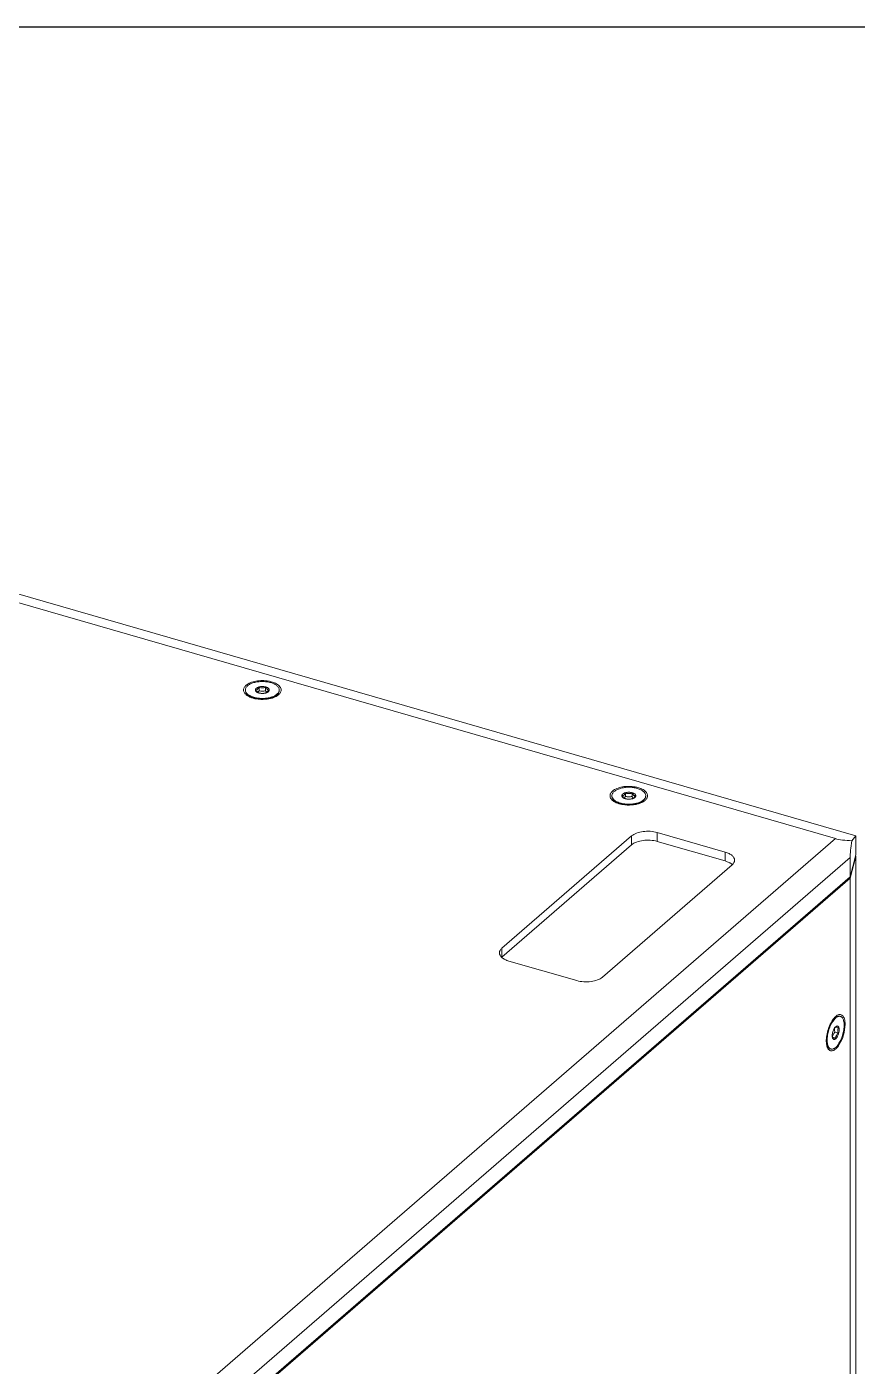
# Model space of a CAD drawing. Header units: millimetres. Extents: x 0 to 4009, y 0 to 2835.
# Drawn here: x 3185.8 to 3429.1, y 2442.4 to 2835 of the extents above; entities that cross this region are included whole.
import ezdxf

# ---------------------------------------------------------------- set-up
doc = ezdxf.new("R2010")
doc.units = ezdxf.units.MM
doc.layers.get('0').update_dxf_attribs({"lineweight": 13})
doc.layers.add('图框', color=7, linetype='Continuous')

# ---------------------------------------------------------------- blocks, each defined once
blk = doc.blocks.new('A4-H')
at = {"layer": '图框'}
blk.add_lwpolyline([(0, 210.021), (297, 210.021), (297, 0), (0, 0)], close=True, dxfattribs=at)

msp = doc.modelspace()

# ---------------------------------------------------------------- linework, layer by layer
for p, q in [((3422.71, 2597.07), (2987.97, 2722.57)), ((3428.71, 2597.93), (2993.97, 2723.43)), ((3251.67, 2638.41), (3250.73, 2639.07)), ((3253.85, 2640.43), (3253.85, 2641.37)), ((3255.72, 2640.43), (3255.72, 2641.37)), ((3257.9, 2638.41), (3258.84, 2639.07)), ((3259.55, 2639.26), (3259.27, 2639.05)), ((3259.74, 2640.51), (3259.74, 2640.5)), ((3259.74, 2640.51), (3259.74, 2640.5)), ((3359.06, 2607.41), (3358.12, 2608.07)), ((3361.24, 2609.43), (3361.24, 2610.37)), ((3363.11, 2609.43), (3363.11, 2610.37)), ((3365.29, 2607.41), (3366.23, 2608.07)), ((3366.94, 2608.26), (3366.66, 2608.05)), ((3367.13, 2609.51), (3367.13, 2609.5)), ((3367.13, 2609.51), (3367.13, 2609.5)), ((3038.21, 2264.08), (3422.71, 2597.07)), ((3363, 2597.85), (3325, 2564.94)), ((3363, 2595.25), (3363, 2597.85)), ((3370.51, 2598.86), (3370.51, 2596.26)), ((3390.43, 2593.11), (3370.51, 2598.86)), ((3370.51, 2596.26), (3390.43, 2590.51)), ((3428.71, 2597.93), (3427.53, 2596.44)), ((3428.71, 2597.93), (3428.71, 2592.3)), ((3042.54, 2258.5), (3427.04, 2591.49)), ((3325, 2562.34), (3363, 2595.25)), ((3390.43, 2590.51), (3390.43, 2593.11)), ((3427.04, 2585.86), (3428.71, 2592.3)), ((3428.71, 2591.87), (3427.04, 2585.43)), ((3427.04, 2591.49), (3427.04, 2585.86)), ((3428.71, 2591.87), (3428.6, 2591.9)), ((3428.71, 2377.96), (3428.71, 2591.87)), ((3354.44, 2556.44), (3392.44, 2589.35)), ((3427.04, 2585.86), (3042.54, 2252.87)), ((3427.04, 2585.43), (3042.54, 2252.44)), ((3427.04, 2371.52), (3427.04, 2585.43)), ((3325, 2564.94), (3325, 2562.34)), ((3327.01, 2561.19), (3346.93, 2555.44)), ((3422.16, 2544.16), (3422.88, 2544.68)), ((3422.88, 2544.68), (3422.67, 2544.51)), ((3424.17, 2544.95), (3424.04, 2544.98)), ((3422.58, 2540.36), (3423.53, 2540.09)), ((3422.79, 2541.93), (3422.7, 2541.84)), ((3420.13, 2537.14), (3420.47, 2536.31)), ((3421.87, 2538.82), (3422.72, 2538.57)), ((3421.42, 2535.4), (3421.29, 2535.44))]:
    msp.add_line(p, q)
for centre, radius, start, end in [((3251.07, 2640.64), 1.25, 180.0105, 185.9083), ((3252.76, 2642.54), 4.28, 234.826, 239.5328), ((3253.85, 2644.74), 6.73, 247.2898, 250.8097), ((3254.61, 2642.66), 3.02, 253.9012, 255.3331), ((3254.79, 2643.68), 4.06, 267.9886, 270.9744), ((3254.79, 2643.64), 4.02, 270.97, 273.5148), ((3254.79, 2643.59), 3.97, 273.5143, 274.9837), ((3254.93, 2642.79), 3.15, 283.8414, 284.6791), ((3255.73, 2644.71), 6.71, 289.201, 292.7328), ((3256.8, 2642.56), 4.29, 300.4704, 305.1499), ((3258.5, 2640.64), 1.25, 354.0516, 359.9959), ((3358.46, 2609.64), 1.25, 180.0105, 185.9083), ((3360.15, 2611.54), 4.28, 234.826, 239.5328), ((3361.24, 2613.74), 6.73, 247.2898, 250.8097), ((3362, 2611.66), 3.02, 253.9012, 255.3331), ((3362.17, 2612.68), 4.06, 267.9886, 270.9744), ((3362.17, 2612.64), 4.02, 270.97, 273.5148), ((3362.18, 2612.59), 3.97, 273.5143, 274.9837), ((3362.32, 2611.79), 3.15, 283.8414, 284.6791), ((3363.12, 2613.71), 6.71, 289.201, 292.7328), ((3364.19, 2611.56), 4.29, 300.4704, 305.1499), ((3365.89, 2609.64), 1.25, 354.0516, 359.9959), ((3423.91, 2544.04), 0.941, 73.9229, 82.0251), ((3425.06, 2539.79), 3.14, 147.8024, 149.3997), ((3425.05, 2539.51), 3.27, 143.6385, 145.2034), ((3424.84, 2541.21), 2.38, 171.7873, 180.0079), ((3424.99, 2539.29), 3.21, 177.9694, 179.9748), ((3424.45, 2539.54), 2.67, 182.7205, 185.2048), ((3423.12, 2539.07), 1.32, 196.8059, 197.9995), ((3421.68, 2536.31), 0.938, 245.8904, 253.8818)]:
    msp.add_arc(centre, radius, start, end)
for major_axis, ratio, start_param, end_param in [((7.4, -0.03), 0.205476, -2.515611, -1.730212), ((1.41, 7.76), 0.116154, -4.497473, -3.712074)]:
    msp.add_ellipse((3428.71, 2597.93), major_axis=major_axis, ratio=ratio, start_param=start_param, end_param=end_param)
for points, knots in [([(3249.82, 2640.64), (3249.82, 2640.75), (3249.85, 2640.97), (3249.98, 2641.29), (3250.2, 2641.6), (3250.49, 2641.9), (3250.85, 2642.16), (3251.28, 2642.41), (3251.77, 2642.62), (3252.31, 2642.8), (3252.89, 2642.94), (3253.51, 2643.04), (3254.14, 2643.11), (3254.79, 2643.13), (3255.43, 2643.11), (3256.07, 2643.04), (3256.68, 2642.94), (3257.08, 2642.84), (3257.27, 2642.79)], [0, 0, 0, 0, 0.038354, 0.078581, 0.122199, 0.170206, 0.223094, 0.280943, 0.343515, 0.410332, 0.480738, 0.553945, 0.629069, 0.705165, 0.781262, 0.856383, 0.929597, 1, 1, 1, 1]), ([(3250.02, 2642.01), (3250.38, 2642.32), (3251.32, 2642.84), (3252.95, 2643.29), (3254.79, 2643.44), (3256.05, 2643.33), (3256.67, 2643.22)], [0, 0, 0, 0, 0.206308, 0.454839, 0.727422, 1, 1, 1, 1]), ([(3256.67, 2643.22), (3256.82, 2643.19), (3257.38, 2643.08), (3257.93, 2642.91), (3258.32, 2642.74)], [0, 0, 0, 0, 0.262604, 1, 1, 1, 1]), ([(3257.27, 2642.79), (3257.45, 2642.73), (3257.8, 2642.62), (3258.29, 2642.41), (3258.72, 2642.16), (3259.08, 2641.9), (3259.37, 2641.6), (3259.59, 2641.29), (3259.72, 2640.97), (3259.75, 2640.75), (3259.75, 2640.64)], [0, 0, 0, 0, 0.162825, 0.315332, 0.456305, 0.585199, 0.702193, 0.808494, 0.90653, 1, 1, 1, 1]), ([(3258.32, 2642.74), (3258.76, 2642.56), (3259.51, 2642.15), (3260.08, 2641.46), (3260.2, 2641.12)], [0, 0, 0, 0, 0.562849, 1, 1, 1, 1]), ([(3249.37, 2640.16), (3249.32, 2640.31), (3249.26, 2640.64), (3249.32, 2640.96), (3249.37, 2641.11)], [0, 0, 0, 0, 0.499826, 1, 1, 1, 1]), ([(3249.37, 2641.11), (3249.4, 2641.2), (3249.55, 2641.54), (3249.81, 2641.82), (3250.02, 2642.01)], [0, 0, 0, 0, 0.229743, 1, 1, 1, 1]), ([(3250.02, 2639.26), (3249.95, 2639.33), (3249.68, 2639.59), (3249.46, 2639.9), (3249.37, 2640.16)], [0, 0, 0, 0, 0.275058, 1, 1, 1, 1]), ([(3249.82, 2640.51), (3249.82, 2640.4), (3249.85, 2640.17), (3249.94, 2639.97), (3249.99, 2639.87)], [0, 0, 0, 0, 0.488081, 1, 1, 1, 1]), ([(3249.99, 2639.99), (3249.95, 2640.08), (3249.87, 2640.24), (3249.84, 2640.42), (3249.83, 2640.51)], [0, 0, 0, 0, 0.511244, 1, 1, 1, 1]), ([(3251.1, 2638.98), (3250.97, 2639.04), (3250.74, 2639.19), (3250.34, 2639.51), (3250.1, 2639.79), (3249.99, 2639.99)], [0, 0, 0, 0, 0.283199, 0.543801, 1, 1, 1, 1]), ([(3249.99, 2639.87), (3250.07, 2639.72), (3250.23, 2639.5), (3250.5, 2639.25), (3250.65, 2639.13), (3250.73, 2639.07)], [0, 0, 0, 0, 0.466941, 0.724749, 1, 1, 1, 1]), ([(3251.25, 2638.53), (3251.19, 2638.55), (3250.97, 2638.65), (3250.75, 2638.77), (3250.59, 2638.86)], [0, 0, 0, 0, 0.259497, 1, 1, 1, 1]), ([(3250.73, 2639.07), (3250.84, 2639), (3251.07, 2638.85), (3251.45, 2638.66), (3251.86, 2638.5), (3252.15, 2638.4), (3252.3, 2638.36)], [0, 0, 0, 0, 0.226676, 0.469614, 0.727939, 1, 1, 1, 1]), ([(3252.3, 2638.49), (3252.09, 2638.55), (3251.67, 2638.69), (3251.28, 2638.87), (3251.1, 2638.98)], [0, 0, 0, 0, 0.520443, 1, 1, 1, 1]), ([(3252.3, 2638.36), (3252.58, 2638.28), (3253.15, 2638.15), (3254.03, 2638.04), (3254.94, 2638.01), (3255.84, 2638.07), (3256.71, 2638.2), (3257.51, 2638.42), (3258.23, 2638.7), (3258.65, 2638.94), (3258.84, 2639.07)], [0, 0, 0, 0, 0.126453, 0.259035, 0.39449, 0.529362, 0.660241, 0.783963, 0.897849, 1, 1, 1, 1]), ([(3253.03, 2641.14), (3253, 2641.12), (3252.94, 2641.06), (3252.86, 2640.97), (3252.81, 2640.87), (3252.77, 2640.77), (3252.75, 2640.67), (3252.76, 2640.57), (3252.78, 2640.47), (3252.82, 2640.37), (3252.89, 2640.28), (3253, 2640.15), (3253.18, 2640), (3253.46, 2639.86), (3253.66, 2639.79), (3253.77, 2639.76)], [0, 0, 0, 0, 0.062761, 0.121167, 0.1757, 0.227248, 0.276977, 0.32624, 0.376438, 0.428866, 0.484593, 0.544387, 0.677689, 0.830135, 1, 1, 1, 1]), ([(3253.38, 2640.84), (3253.31, 2640.78), (3253.16, 2640.67), (3252.99, 2640.59), (3252.91, 2640.56)], [0, 0, 0, 0, 0.532975, 1, 1, 1, 1]), ([(3252.91, 2640.56), (3252.98, 2640.46), (3253.13, 2640.27), (3253.36, 2640.03), (3253.6, 2639.86), (3253.77, 2639.78), (3253.85, 2639.75)], [0, 0, 0, 0, 0.296609, 0.564064, 0.796406, 1, 1, 1, 1]), ([(3255.8, 2641.52), (3255.68, 2641.55), (3255.43, 2641.61), (3255.05, 2641.65), (3254.65, 2641.66), (3254.26, 2641.62), (3253.89, 2641.56), (3253.56, 2641.45), (3253.27, 2641.32), (3253.1, 2641.21), (3253.03, 2641.14)], [0, 0, 0, 0, 0.128611, 0.263628, 0.401279, 0.537607, 0.668749, 0.791211, 0.902193, 1, 1, 1, 1]), ([(3253.85, 2641.37), (3253.78, 2641.27), (3253.63, 2641.08), (3253.46, 2640.91), (3253.38, 2640.84)], [0, 0, 0, 0, 0.525836, 1, 1, 1, 1]), ([(3253.85, 2640.43), (3253.79, 2640.34), (3253.66, 2640.18), (3253.53, 2640.03), (3253.46, 2639.97)], [0, 0, 0, 0, 0.519997, 1, 1, 1, 1]), ([(3253.84, 2639.74), (3253.97, 2639.7), (3254.24, 2639.65), (3254.51, 2639.63), (3254.64, 2639.62)], [0, 0, 0, 0, 0.489329, 1, 1, 1, 1]), ([(3255.72, 2641.37), (3255.57, 2641.33), (3255.26, 2641.27), (3254.79, 2641.23), (3254.31, 2641.27), (3254, 2641.33), (3253.85, 2641.37)], [0, 0, 0, 0, 0.249369, 0.5, 0.750631, 1, 1, 1, 1]), ([(3253.85, 2640.43), (3254, 2640.39), (3254.31, 2640.32), (3254.79, 2640.29), (3255.26, 2640.32), (3255.57, 2640.39), (3255.72, 2640.43)], [0, 0, 0, 0, 0.249369, 0.5, 0.750631, 1, 1, 1, 1]), ([(3253.85, 2639.75), (3254, 2639.71), (3254.31, 2639.65), (3254.79, 2639.61), (3255.26, 2639.65), (3255.57, 2639.71), (3255.72, 2639.75)], [0, 0, 0, 0, 0.249369, 0.5, 0.750631, 1, 1, 1, 1]), ([(3255.13, 2639.64), (3255.18, 2639.64), (3255.37, 2639.66), (3255.55, 2639.69), (3255.68, 2639.73)], [0, 0, 0, 0, 0.256008, 1, 1, 1, 1]), ([(3256.66, 2640.56), (3256.58, 2640.59), (3256.41, 2640.67), (3256.18, 2640.84), (3255.94, 2641.08), (3255.8, 2641.27), (3255.72, 2641.37)], [0, 0, 0, 0, 0.203593, 0.435936, 0.703391, 1, 1, 1, 1]), ([(3255.72, 2640.43), (3255.79, 2640.34), (3255.91, 2640.18), (3256.04, 2640.03), (3256.11, 2639.97)], [0, 0, 0, 0, 0.520016, 1, 1, 1, 1]), ([(3255.72, 2639.75), (3255.8, 2639.78), (3255.97, 2639.86), (3256.12, 2639.96), (3256.19, 2640.03)], [0, 0, 0, 0, 0.467024, 1, 1, 1, 1]), ([(3255.73, 2639.74), (3255.81, 2639.76), (3255.97, 2639.81), (3256.19, 2639.9), (3256.38, 2640), (3256.49, 2640.09), (3256.54, 2640.13)], [0, 0, 0, 0, 0.279516, 0.540776, 0.781432, 1, 1, 1, 1]), ([(3256.54, 2640.13), (3256.58, 2640.16), (3256.63, 2640.21), (3256.71, 2640.31), (3256.76, 2640.4), (3256.8, 2640.5), (3256.82, 2640.6), (3256.81, 2640.7), (3256.79, 2640.8), (3256.75, 2640.9), (3256.69, 2641), (3256.58, 2641.13), (3256.39, 2641.27), (3256.12, 2641.41), (3255.91, 2641.48), (3255.8, 2641.52)], [0, 0, 0, 0, 0.062761, 0.121167, 0.1757, 0.227248, 0.276977, 0.32624, 0.376438, 0.428866, 0.484593, 0.544387, 0.677689, 0.830135, 1, 1, 1, 1]), ([(3256.19, 2640.03), (3256.28, 2640.1), (3256.44, 2640.27), (3256.59, 2640.46), (3256.66, 2640.56)], [0, 0, 0, 0, 0.474164, 1, 1, 1, 1]), ([(3258.64, 2639.07), (3258.51, 2638.99), (3258.24, 2638.85), (3257.8, 2638.66), (3257.31, 2638.49), (3256.98, 2638.41), (3256.8, 2638.37)], [0, 0, 0, 0, 0.227229, 0.470743, 0.72901, 1, 1, 1, 1]), ([(3258.98, 2638.86), (3258.93, 2638.83), (3258.72, 2638.71), (3258.49, 2638.6), (3258.32, 2638.53)], [0, 0, 0, 0, 0.240475, 1, 1, 1, 1]), ([(3259.74, 2640.5), (3259.74, 2640.44), (3259.71, 2640.31), (3259.62, 2640.04), (3259.47, 2639.79), (3259.26, 2639.56), (3259.01, 2639.32), (3258.79, 2639.17), (3258.64, 2639.07)], [0, 0, 0, 0, 0.105647, 0.214421, 0.446968, 0.573476, 0.707637, 1, 1, 1, 1]), ([(3258.84, 2639.07), (3258.93, 2639.14), (3259.11, 2639.28), (3259.34, 2639.5), (3259.52, 2639.74), (3259.61, 2639.91), (3259.64, 2639.99)], [0, 0, 0, 0, 0.27852, 0.536805, 0.776377, 1, 1, 1, 1]), ([(3260.2, 2640.16), (3260.17, 2640.08), (3260.02, 2639.74), (3259.77, 2639.45), (3259.55, 2639.26)], [0, 0, 0, 0, 0.229743, 1, 1, 1, 1]), ([(3259.64, 2639.99), (3259.68, 2640.07), (3259.73, 2640.24), (3259.75, 2640.42), (3259.75, 2640.51)], [0, 0, 0, 0, 0.507831, 1, 1, 1, 1]), ([(3260.2, 2641.12), (3260.26, 2640.96), (3260.32, 2640.64), (3260.26, 2640.31), (3260.2, 2640.16)], [0, 0, 0, 0, 0.499826, 1, 1, 1, 1]), ([(3252.9, 2638.05), (3252.79, 2638.07), (3252.37, 2638.16), (3251.94, 2638.28), (3251.64, 2638.38)], [0, 0, 0, 0, 0.258632, 1, 1, 1, 1]), ([(3256.8, 2638.37), (3256.44, 2638.29), (3255.68, 2638.17), (3254.53, 2638.14), (3253.39, 2638.23), (3252.65, 2638.39), (3252.3, 2638.49)], [0, 0, 0, 0, 0.248229, 0.504632, 0.758655, 1, 1, 1, 1]), ([(3256.67, 2638.05), (3256.36, 2638), (3255.11, 2637.83), (3253.84, 2637.88), (3252.9, 2638.05)], [0, 0, 0, 0, 0.247621, 1, 1, 1, 1]), ([(3257.94, 2638.38), (3257.84, 2638.35), (3257.42, 2638.21), (3256.99, 2638.11), (3256.67, 2638.05)], [0, 0, 0, 0, 0.240925, 1, 1, 1, 1]), ([(3357.21, 2609.64), (3357.21, 2609.75), (3357.24, 2609.97), (3357.37, 2610.29), (3357.58, 2610.6), (3357.88, 2610.9), (3358.24, 2611.16), (3358.67, 2611.41), (3359.16, 2611.62), (3359.7, 2611.8), (3360.28, 2611.94), (3360.89, 2612.04), (3361.53, 2612.11), (3362.17, 2612.13), (3362.82, 2612.11), (3363.45, 2612.04), (3364.07, 2611.94), (3364.46, 2611.84), (3364.66, 2611.79)], [0, 0, 0, 0, 0.038354, 0.078581, 0.122199, 0.170206, 0.223094, 0.280943, 0.343515, 0.410332, 0.480738, 0.553945, 0.629069, 0.705165, 0.781262, 0.856383, 0.929597, 1, 1, 1, 1]), ([(3357.41, 2611.01), (3357.77, 2611.32), (3358.71, 2611.84), (3360.34, 2612.29), (3362.17, 2612.44), (3363.44, 2612.33), (3364.05, 2612.22)], [0, 0, 0, 0, 0.206308, 0.454839, 0.727422, 1, 1, 1, 1]), ([(3364.05, 2612.22), (3364.2, 2612.19), (3364.77, 2612.08), (3365.32, 2611.91), (3365.71, 2611.74)], [0, 0, 0, 0, 0.262604, 1, 1, 1, 1]), ([(3364.66, 2611.79), (3364.84, 2611.73), (3365.19, 2611.62), (3365.68, 2611.41), (3366.11, 2611.16), (3366.47, 2610.9), (3366.76, 2610.6), (3366.98, 2610.29), (3367.11, 2609.97), (3367.14, 2609.75), (3367.14, 2609.64)], [0, 0, 0, 0, 0.162825, 0.315332, 0.456305, 0.585199, 0.702193, 0.808494, 0.90653, 1, 1, 1, 1]), ([(3365.71, 2611.74), (3366.15, 2611.56), (3366.9, 2611.15), (3367.47, 2610.46), (3367.59, 2610.12)], [0, 0, 0, 0, 0.562849, 1, 1, 1, 1]), ([(3356.76, 2609.16), (3356.7, 2609.31), (3356.64, 2609.64), (3356.7, 2609.96), (3356.76, 2610.11)], [0, 0, 0, 0, 0.499826, 1, 1, 1, 1]), ([(3356.76, 2610.11), (3356.79, 2610.2), (3356.94, 2610.54), (3357.19, 2610.82), (3357.41, 2611.01)], [0, 0, 0, 0, 0.229743, 1, 1, 1, 1]), ([(3357.41, 2608.26), (3357.33, 2608.33), (3357.06, 2608.59), (3356.85, 2608.9), (3356.76, 2609.16)], [0, 0, 0, 0, 0.275058, 1, 1, 1, 1]), ([(3357.21, 2609.51), (3357.21, 2609.4), (3357.24, 2609.17), (3357.32, 2608.97), (3357.38, 2608.87)], [0, 0, 0, 0, 0.488081, 1, 1, 1, 1]), ([(3357.38, 2608.99), (3357.33, 2609.08), (3357.26, 2609.24), (3357.22, 2609.42), (3357.21, 2609.51)], [0, 0, 0, 0, 0.511244, 1, 1, 1, 1]), ([(3358.48, 2607.98), (3358.36, 2608.04), (3358.12, 2608.19), (3357.73, 2608.51), (3357.49, 2608.79), (3357.38, 2608.99)], [0, 0, 0, 0, 0.283199, 0.543801, 1, 1, 1, 1]), ([(3357.38, 2608.87), (3357.46, 2608.72), (3357.62, 2608.5), (3357.88, 2608.25), (3358.04, 2608.13), (3358.12, 2608.07)], [0, 0, 0, 0, 0.466941, 0.724749, 1, 1, 1, 1]), ([(3358.64, 2607.53), (3358.58, 2607.55), (3358.35, 2607.65), (3358.13, 2607.77), (3357.98, 2607.86)], [0, 0, 0, 0, 0.259497, 1, 1, 1, 1]), ([(3358.12, 2608.07), (3358.23, 2608), (3358.46, 2607.85), (3358.83, 2607.66), (3359.25, 2607.5), (3359.54, 2607.4), (3359.69, 2607.36)], [0, 0, 0, 0, 0.226676, 0.469614, 0.727939, 1, 1, 1, 1]), ([(3359.69, 2607.49), (3359.47, 2607.55), (3359.06, 2607.69), (3358.67, 2607.87), (3358.48, 2607.98)], [0, 0, 0, 0, 0.520443, 1, 1, 1, 1]), ([(3360.29, 2607.05), (3360.18, 2607.07), (3359.75, 2607.16), (3359.33, 2607.28), (3359.02, 2607.38)], [0, 0, 0, 0, 0.258632, 1, 1, 1, 1]), ([(3359.69, 2607.36), (3359.96, 2607.28), (3360.53, 2607.15), (3361.42, 2607.04), (3362.33, 2607.01), (3363.23, 2607.07), (3364.1, 2607.2), (3364.9, 2607.42), (3365.61, 2607.7), (3366.04, 2607.94), (3366.23, 2608.07)], [0, 0, 0, 0, 0.126453, 0.259035, 0.39449, 0.529362, 0.660241, 0.783963, 0.897849, 1, 1, 1, 1]), ([(3364.19, 2607.37), (3363.82, 2607.29), (3363.07, 2607.17), (3361.91, 2607.14), (3360.78, 2607.23), (3360.04, 2607.39), (3359.69, 2607.49)], [0, 0, 0, 0, 0.248229, 0.504632, 0.758655, 1, 1, 1, 1]), ([(3360.42, 2610.14), (3360.38, 2610.12), (3360.32, 2610.06), (3360.25, 2609.97), (3360.19, 2609.87), (3360.16, 2609.77), (3360.14, 2609.67), (3360.14, 2609.57), (3360.17, 2609.47), (3360.21, 2609.37), (3360.27, 2609.28), (3360.38, 2609.15), (3360.57, 2609), (3360.84, 2608.86), (3361.05, 2608.79), (3361.16, 2608.76)], [0, 0, 0, 0, 0.062761, 0.121167, 0.1757, 0.227248, 0.276977, 0.32624, 0.376438, 0.428866, 0.484593, 0.544387, 0.677689, 0.830135, 1, 1, 1, 1]), ([(3360.77, 2609.84), (3360.69, 2609.78), (3360.55, 2609.67), (3360.38, 2609.59), (3360.3, 2609.56)], [0, 0, 0, 0, 0.532975, 1, 1, 1, 1]), ([(3360.3, 2609.56), (3360.37, 2609.46), (3360.52, 2609.27), (3360.75, 2609.03), (3360.99, 2608.86), (3361.16, 2608.78), (3361.24, 2608.75)], [0, 0, 0, 0, 0.296609, 0.564064, 0.796406, 1, 1, 1, 1]), ([(3363.19, 2610.52), (3363.07, 2610.55), (3362.82, 2610.61), (3362.44, 2610.65), (3362.04, 2610.66), (3361.65, 2610.62), (3361.28, 2610.56), (3360.95, 2610.45), (3360.65, 2610.32), (3360.49, 2610.21), (3360.42, 2610.14)], [0, 0, 0, 0, 0.128611, 0.263628, 0.401279, 0.537607, 0.668749, 0.791211, 0.902193, 1, 1, 1, 1]), ([(3361.24, 2610.37), (3361.16, 2610.27), (3361.02, 2610.08), (3360.85, 2609.91), (3360.77, 2609.84)], [0, 0, 0, 0, 0.525836, 1, 1, 1, 1]), ([(3361.24, 2609.43), (3361.17, 2609.34), (3361.05, 2609.18), (3360.91, 2609.03), (3360.84, 2608.97)], [0, 0, 0, 0, 0.519997, 1, 1, 1, 1]), ([(3361.23, 2608.74), (3361.36, 2608.7), (3361.62, 2608.65), (3361.89, 2608.63), (3362.03, 2608.62)], [0, 0, 0, 0, 0.489329, 1, 1, 1, 1]), ([(3363.11, 2610.37), (3362.96, 2610.33), (3362.65, 2610.27), (3362.17, 2610.23), (3361.7, 2610.27), (3361.39, 2610.33), (3361.24, 2610.37)], [0, 0, 0, 0, 0.249369, 0.5, 0.750631, 1, 1, 1, 1]), ([(3361.24, 2609.43), (3361.39, 2609.39), (3361.7, 2609.32), (3362.17, 2609.29), (3362.65, 2609.32), (3362.96, 2609.39), (3363.11, 2609.43)], [0, 0, 0, 0, 0.249369, 0.5, 0.750631, 1, 1, 1, 1]), ([(3361.24, 2608.75), (3361.39, 2608.71), (3361.7, 2608.65), (3362.17, 2608.61), (3362.65, 2608.65), (3362.96, 2608.71), (3363.11, 2608.75)], [0, 0, 0, 0, 0.249369, 0.5, 0.750631, 1, 1, 1, 1]), ([(3362.52, 2608.64), (3362.57, 2608.64), (3362.75, 2608.66), (3362.94, 2608.69), (3363.07, 2608.73)], [0, 0, 0, 0, 0.256008, 1, 1, 1, 1]), ([(3364.05, 2609.56), (3363.97, 2609.59), (3363.8, 2609.67), (3363.56, 2609.84), (3363.33, 2610.08), (3363.18, 2610.27), (3363.11, 2610.37)], [0, 0, 0, 0, 0.203593, 0.435936, 0.703391, 1, 1, 1, 1]), ([(3363.11, 2609.43), (3363.17, 2609.34), (3363.3, 2609.18), (3363.43, 2609.03), (3363.5, 2608.97)], [0, 0, 0, 0, 0.520016, 1, 1, 1, 1]), ([(3363.11, 2608.75), (3363.19, 2608.78), (3363.36, 2608.86), (3363.51, 2608.96), (3363.58, 2609.03)], [0, 0, 0, 0, 0.467024, 1, 1, 1, 1]), ([(3363.12, 2608.74), (3363.2, 2608.76), (3363.35, 2608.81), (3363.57, 2608.9), (3363.77, 2609), (3363.88, 2609.09), (3363.93, 2609.13)], [0, 0, 0, 0, 0.279516, 0.540776, 0.781432, 1, 1, 1, 1]), ([(3363.93, 2609.13), (3363.96, 2609.16), (3364.02, 2609.21), (3364.1, 2609.31), (3364.15, 2609.4), (3364.19, 2609.5), (3364.21, 2609.6), (3364.2, 2609.7), (3364.18, 2609.8), (3364.14, 2609.9), (3364.07, 2610), (3363.96, 2610.13), (3363.78, 2610.27), (3363.5, 2610.41), (3363.3, 2610.48), (3363.19, 2610.52)], [0, 0, 0, 0, 0.062761, 0.121167, 0.1757, 0.227248, 0.276977, 0.32624, 0.376438, 0.428866, 0.484593, 0.544387, 0.677689, 0.830135, 1, 1, 1, 1]), ([(3363.58, 2609.03), (3363.66, 2609.1), (3363.83, 2609.27), (3363.97, 2609.46), (3364.05, 2609.56)], [0, 0, 0, 0, 0.474164, 1, 1, 1, 1]), ([(3365.32, 2607.38), (3365.22, 2607.35), (3364.81, 2607.21), (3364.38, 2607.11), (3364.05, 2607.05)], [0, 0, 0, 0, 0.240925, 1, 1, 1, 1]), ([(3366.03, 2608.07), (3365.9, 2607.99), (3365.63, 2607.85), (3365.18, 2607.66), (3364.7, 2607.49), (3364.36, 2607.41), (3364.19, 2607.37)], [0, 0, 0, 0, 0.227229, 0.470743, 0.72901, 1, 1, 1, 1]), ([(3366.37, 2607.86), (3366.32, 2607.83), (3366.1, 2607.71), (3365.88, 2607.6), (3365.71, 2607.53)], [0, 0, 0, 0, 0.240475, 1, 1, 1, 1]), ([(3367.13, 2609.5), (3367.12, 2609.44), (3367.1, 2609.31), (3367.01, 2609.04), (3366.85, 2608.79), (3366.65, 2608.56), (3366.4, 2608.32), (3366.18, 2608.17), (3366.03, 2608.07)], [0, 0, 0, 0, 0.105647, 0.214421, 0.446968, 0.573476, 0.707637, 1, 1, 1, 1]), ([(3366.23, 2608.07), (3366.32, 2608.14), (3366.5, 2608.28), (3366.72, 2608.5), (3366.9, 2608.74), (3366.99, 2608.91), (3367.03, 2608.99)], [0, 0, 0, 0, 0.27852, 0.536805, 0.776377, 1, 1, 1, 1]), ([(3367.59, 2609.16), (3367.56, 2609.08), (3367.41, 2608.74), (3367.15, 2608.45), (3366.94, 2608.26)], [0, 0, 0, 0, 0.229743, 1, 1, 1, 1]), ([(3367.03, 2608.99), (3367.07, 2609.07), (3367.12, 2609.24), (3367.14, 2609.42), (3367.14, 2609.51)], [0, 0, 0, 0, 0.507831, 1, 1, 1, 1]), ([(3367.59, 2610.12), (3367.64, 2609.96), (3367.7, 2609.64), (3367.64, 2609.31), (3367.59, 2609.16)], [0, 0, 0, 0, 0.499826, 1, 1, 1, 1]), ([(3364.05, 2607.05), (3363.75, 2607), (3362.5, 2606.83), (3361.22, 2606.88), (3360.29, 2607.05)], [0, 0, 0, 0, 0.247621, 1, 1, 1, 1]), ([(3370.51, 2598.86), (3369.85, 2599.05), (3368.46, 2599.27), (3366.38, 2599.21), (3364.5, 2598.77), (3363.41, 2598.21), (3363, 2597.85)], [0, 0, 0, 0, 0.263751, 0.537916, 0.791579, 1, 1, 1, 1]), ([(3363, 2595.25), (3363.41, 2595.61), (3364.5, 2596.18), (3366.38, 2596.61), (3368.46, 2596.67), (3369.85, 2596.45), (3370.51, 2596.26)], [0, 0, 0, 0, 0.208452, 0.462091, 0.736211, 1, 1, 1, 1]), ([(3393.18, 2590.73), (3393.18, 2590.97), (3393.02, 2591.51), (3392.42, 2592.18), (3391.53, 2592.73), (3390.82, 2593), (3390.43, 2593.11)], [0, 0, 0, 0, 0.190649, 0.413748, 0.683957, 1, 1, 1, 1]), ([(3390.43, 2590.51), (3390.55, 2590.47), (3391.01, 2590.33), (3391.46, 2590.14), (3391.77, 2589.97)], [0, 0, 0, 0, 0.26451, 1, 1, 1, 1]), ([(3391.77, 2589.97), (3391.84, 2589.93), (3392.11, 2589.77), (3392.37, 2589.58), (3392.54, 2589.42)], [0, 0, 0, 0, 0.266544, 1, 1, 1, 1]), ([(3392.44, 2589.35), (3392.66, 2589.54), (3393.03, 2589.95), (3393.18, 2590.48), (3393.18, 2590.73)], [0, 0, 0, 0, 0.539241, 1, 1, 1, 1]), ([(3325, 2564.94), (3324.78, 2564.75), (3324.42, 2564.35), (3324.26, 2563.81), (3324.26, 2563.57)], [0, 0, 0, 0, 0.539241, 1, 1, 1, 1]), ([(3324.26, 2563.57), (3324.26, 2563.32), (3324.42, 2562.79), (3325.02, 2562.12), (3325.91, 2561.56), (3326.62, 2561.3), (3327.01, 2561.19)], [0, 0, 0, 0, 0.190649, 0.413748, 0.683957, 1, 1, 1, 1]), ([(3346.93, 2555.44), (3347.59, 2555.25), (3348.99, 2555.02), (3351.06, 2555.09), (3352.94, 2555.52), (3354.03, 2556.09), (3354.44, 2556.44)], [0, 0, 0, 0, 0.263751, 0.537916, 0.791579, 1, 1, 1, 1]), ([(3422.67, 2544.51), (3422.55, 2544.42), (3422.33, 2544.2), (3422.02, 2543.82), (3421.72, 2543.38), (3421.44, 2542.9), (3421.17, 2542.37), (3420.85, 2541.61), (3420.52, 2540.61), (3420.31, 2539.59), (3420.21, 2538.78), (3420.18, 2538.21), (3420.19, 2537.67), (3420.24, 2537.17), (3420.32, 2536.72), (3420.41, 2536.44), (3420.47, 2536.31)], [0, 0, 0, 0, 0.050137, 0.105331, 0.165152, 0.229015, 0.296185, 0.36583, 0.50885, 0.650576, 0.718639, 0.783654, 0.844853, 0.901591, 0.953392, 1, 1, 1, 1]), ([(3422.14, 2544.24), (3422.2, 2544.31), (3422.4, 2544.55), (3422.62, 2544.79), (3422.79, 2544.94)], [0, 0, 0, 0, 0.266868, 1, 1, 1, 1]), ([(3422.4, 2544.08), (3422.44, 2544.12), (3422.56, 2544.26), (3422.69, 2544.39), (3422.79, 2544.48)], [0, 0, 0, 0, 0.261809, 1, 1, 1, 1]), ([(3422.79, 2544.48), (3422.9, 2544.56), (3423.1, 2544.72), (3423.42, 2544.89), (3423.69, 2544.97), (3423.9, 2544.99), (3423.99, 2544.98), (3424.04, 2544.97)], [0, 0, 0, 0, 0.294904, 0.555992, 0.787834, 0.895693, 1, 1, 1, 1]), ([(3424.17, 2544.95), (3424.23, 2544.93), (3424.34, 2544.89), (3424.49, 2544.79), (3424.63, 2544.67), (3424.81, 2544.46), (3424.99, 2544.12), (3425.15, 2543.63), (3425.25, 2543.06), (3425.29, 2542.41), (3425.26, 2541.71), (3425.18, 2540.98), (3425.03, 2540.22), (3424.83, 2539.46), (3424.58, 2538.72), (3424.29, 2538.01), (3423.96, 2537.36), (3423.59, 2536.78), (3423.21, 2536.28), (3422.94, 2536), (3422.79, 2535.88)], [0, 0, 0, 0, 0.017047, 0.034552, 0.05293, 0.072518, 0.116181, 0.166734, 0.224313, 0.288412, 0.358096, 0.432131, 0.509082, 0.58739, 0.665443, 0.741637, 0.814444, 0.882486, 0.94461, 1, 1, 1, 1]), ([(3424.04, 2544.98), (3424, 2545), (3423.91, 2545.01), (3423.72, 2545.03), (3423.47, 2544.99), (3423.17, 2544.87), (3422.98, 2544.75), (3422.88, 2544.68)], [0, 0, 0, 0, 0.108821, 0.219462, 0.452373, 0.71023, 1, 1, 1, 1]), ([(3423.03, 2545.13), (3423.18, 2545.23), (3423.47, 2545.4), (3423.94, 2545.53), (3424.38, 2545.47), (3424.63, 2545.32), (3424.74, 2545.23)], [0, 0, 0, 0, 0.292805, 0.543182, 0.769735, 1, 1, 1, 1]), ([(3424.74, 2545.23), (3425.04, 2544.97), (3425.34, 2544.33), (3425.51, 2543.41), (3425.54, 2542.85), (3425.54, 2542.56)], [0, 0, 0, 0, 0.417538, 0.689984, 1, 1, 1, 1]), ([(3420.11, 2538.91), (3420.19, 2539.56), (3420.46, 2540.85), (3420.92, 2542.08), (3421.2, 2542.67)], [0, 0, 0, 0, 0.500354, 1, 1, 1, 1]), ([(3420.43, 2536.81), (3420.38, 2537.02), (3420.32, 2537.49), (3420.3, 2538.22), (3420.36, 2539.02), (3420.49, 2539.85), (3420.69, 2540.69), (3420.96, 2541.51), (3421.28, 2542.3), (3421.53, 2542.79), (3421.67, 2543.03)], [0, 0, 0, 0, 0.102444, 0.216851, 0.340999, 0.472069, 0.606874, 0.742035, 0.874159, 1, 1, 1, 1]), ([(3421.2, 2542.67), (3421.24, 2542.76), (3421.41, 2543.1), (3421.59, 2543.43), (3421.74, 2543.66)], [0, 0, 0, 0, 0.258212, 1, 1, 1, 1]), ([(3421.67, 2543.03), (3421.78, 2543.22), (3422.01, 2543.59), (3422.27, 2543.93), (3422.4, 2544.08)], [0, 0, 0, 0, 0.522547, 1, 1, 1, 1]), ([(3421.74, 2543.66), (3421.77, 2543.72), (3421.9, 2543.91), (3422.04, 2544.1), (3422.14, 2544.24)], [0, 0, 0, 0, 0.258198, 1, 1, 1, 1]), ([(3422.36, 2541.39), (3422.27, 2541.24), (3422.12, 2540.93), (3421.94, 2540.44), (3421.83, 2539.92), (3421.79, 2539.58), (3421.78, 2539.41)], [0, 0, 0, 0, 0.242161, 0.499229, 0.756675, 1, 1, 1, 1]), ([(3422.58, 2540.36), (3422.49, 2540.27), (3422.32, 2540.07), (3422.1, 2539.75), (3421.93, 2539.41), (3421.85, 2539.18), (3421.82, 2539.06)], [0, 0, 0, 0, 0.259379, 0.51334, 0.760178, 1, 1, 1, 1]), ([(3422.7, 2541.84), (3422.65, 2541.79), (3422.54, 2541.67), (3422.45, 2541.53), (3422.4, 2541.46)], [0, 0, 0, 0, 0.475899, 1, 1, 1, 1]), ([(3422.72, 2541.82), (3422.69, 2541.79), (3422.58, 2541.67), (3422.48, 2541.55), (3422.41, 2541.45)], [0, 0, 0, 0, 0.251913, 1, 1, 1, 1]), ([(3422.58, 2540.36), (3422.55, 2540.5), (3422.48, 2540.78), (3422.46, 2541.07), (3422.46, 2541.21)], [0, 0, 0, 0, 0.509465, 1, 1, 1, 1]), ([(3423.53, 2541.71), (3423.43, 2541.73), (3423.26, 2541.76), (3423.02, 2541.8), (3422.85, 2541.82), (3422.75, 2541.82), (3422.72, 2541.82)], [0, 0, 0, 0, 0.362376, 0.657212, 0.867115, 1, 1, 1, 1]), ([(3423.81, 2541.05), (3423.81, 2541.16), (3423.8, 2541.37), (3423.74, 2541.65), (3423.67, 2541.85), (3423.58, 2541.97), (3423.52, 2542.04), (3423.44, 2542.09), (3423.36, 2542.13), (3423.27, 2542.14), (3423.18, 2542.14), (3423.09, 2542.11), (3422.95, 2542.05), (3422.86, 2541.99), (3422.79, 2541.93)], [0, 0, 0, 0, 0.176286, 0.330449, 0.460858, 0.517768, 0.569981, 0.618683, 0.665488, 0.712273, 0.760915, 0.81303, 0.86984, 1, 1, 1, 1]), ([(3422.79, 2538.42), (3422.87, 2538.48), (3423.01, 2538.63), (3423.19, 2538.89), (3423.37, 2539.21), (3423.52, 2539.56), (3423.64, 2539.93), (3423.74, 2540.31), (3423.8, 2540.69), (3423.81, 2540.93), (3423.81, 2541.05)], [0, 0, 0, 0, 0.09859, 0.211371, 0.335842, 0.468575, 0.605586, 0.742619, 0.875421, 1, 1, 1, 1]), ([(3423.4, 2540.94), (3423.4, 2541.07), (3423.43, 2541.33), (3423.49, 2541.59), (3423.53, 2541.71)], [0, 0, 0, 0, 0.510083, 1, 1, 1, 1]), ([(3423.53, 2540.09), (3423.49, 2540.23), (3423.43, 2540.51), (3423.4, 2540.8), (3423.4, 2540.94)], [0, 0, 0, 0, 0.509455, 1, 1, 1, 1]), ([(3425.54, 2542.56), (3425.54, 2541.53), (3425.19, 2539.48), (3424.4, 2537.55), (3423.85, 2536.69)], [0, 0, 0, 0, 0.500203, 1, 1, 1, 1]), ([(3420.04, 2537.79), (3420.04, 2537.88), (3420.05, 2538.26), (3420.08, 2538.63), (3420.11, 2538.91)], [0, 0, 0, 0, 0.240583, 1, 1, 1, 1]), ([(3420.08, 2537.08), (3420.07, 2537.14), (3420.05, 2537.38), (3420.04, 2537.61), (3420.04, 2537.79)], [0, 0, 0, 0, 0.242123, 1, 1, 1, 1]), ([(3420.22, 2536.26), (3420.21, 2536.33), (3420.14, 2536.6), (3420.1, 2536.87), (3420.08, 2537.08)], [0, 0, 0, 0, 0.235935, 1, 1, 1, 1]), ([(3421.29, 2535.45), (3421.24, 2535.47), (3421.14, 2535.53), (3421.01, 2535.64), (3420.88, 2535.77), (3420.72, 2536), (3420.56, 2536.34), (3420.47, 2536.64), (3420.43, 2536.81)], [0, 0, 0, 0, 0.100483, 0.205181, 0.316018, 0.434481, 0.697861, 1, 1, 1, 1]), ([(3421.78, 2539.3), (3421.78, 2539.19), (3421.79, 2538.98), (3421.83, 2538.78), (3421.86, 2538.69)], [0, 0, 0, 0, 0.533521, 1, 1, 1, 1]), ([(3421.79, 2539.3), (3421.8, 2539.25), (3421.82, 2539.04), (3421.87, 2538.83), (3421.91, 2538.68)], [0, 0, 0, 0, 0.245381, 1, 1, 1, 1]), ([(3421.87, 2538.66), (3421.88, 2538.61), (3421.93, 2538.5), (3422.01, 2538.37), (3422.12, 2538.27), (3422.24, 2538.22), (3422.37, 2538.2), (3422.51, 2538.24), (3422.66, 2538.31), (3422.75, 2538.38), (3422.79, 2538.42)], [0, 0, 0, 0, 0.147639, 0.276665, 0.390709, 0.496421, 0.602751, 0.718439, 0.849813, 1, 1, 1, 1]), ([(3421.91, 2538.68), (3421.94, 2538.69), (3422.04, 2538.68), (3422.21, 2538.66), (3422.44, 2538.63), (3422.62, 2538.59), (3422.72, 2538.57)], [0, 0, 0, 0, 0.132885, 0.342788, 0.637625, 1, 1, 1, 1]), ([(3422.72, 2538.57), (3422.75, 2538.71), (3422.8, 2538.91), (3422.9, 2539.18), (3423.03, 2539.44), (3423.23, 2539.75), (3423.43, 2539.98), (3423.53, 2540.09)], [0, 0, 0, 0, 0.238591, 0.360572, 0.484672, 0.738997, 1, 1, 1, 1]), ([(3423.85, 2536.69), (3423.77, 2536.56), (3423.46, 2536.1), (3423.1, 2535.67), (3422.79, 2535.41)], [0, 0, 0, 0, 0.274834, 1, 1, 1, 1]), ([(3420.36, 2535.86), (3420.34, 2535.89), (3420.29, 2536.02), (3420.25, 2536.16), (3420.22, 2536.26)], [0, 0, 0, 0, 0.239978, 1, 1, 1, 1]), ([(3420.84, 2535.14), (3420.79, 2535.18), (3420.58, 2535.39), (3420.44, 2535.65), (3420.36, 2535.86)], [0, 0, 0, 0, 0.226308, 1, 1, 1, 1]), ([(3420.47, 2536.31), (3420.51, 2536.2), (3420.61, 2536), (3420.8, 2535.74), (3420.99, 2535.58), (3421.16, 2535.49), (3421.25, 2535.45), (3421.29, 2535.44)], [0, 0, 0, 0, 0.289712, 0.547605, 0.780526, 0.891175, 1, 1, 1, 1]), ([(3421.74, 2534.86), (3421.58, 2534.84), (3421.25, 2534.86), (3420.96, 2535.03), (3420.84, 2535.14)], [0, 0, 0, 0, 0.499069, 1, 1, 1, 1]), ([(3422.79, 2535.88), (3422.68, 2535.78), (3422.51, 2535.64), (3422.26, 2535.51), (3422.03, 2535.41), (3421.8, 2535.36), (3421.57, 2535.37), (3421.47, 2535.39), (3421.42, 2535.4)], [0, 0, 0, 0, 0.298483, 0.433335, 0.559251, 0.788347, 0.895373, 1, 1, 1, 1]), ([(3422.79, 2535.41), (3422.71, 2535.34), (3422.4, 2535.09), (3422.02, 2534.9), (3421.74, 2534.86)], [0, 0, 0, 0, 0.286134, 1, 1, 1, 1])]:
    msp.add_open_spline(points, degree=3, knots=knots)
for points in [[(3250.3, 2639.05), (3250.2, 2639.12), (3250.11, 2639.19), (3250.02, 2639.26)], [(3357.68, 2608.05), (3357.59, 2608.12), (3357.5, 2608.19), (3357.41, 2608.26)], [(3422.79, 2544.94), (3422.87, 2545), (3422.95, 2545.07), (3423.03, 2545.13)]]:
    msp.add_open_spline(points, degree=3)

# ---------------------------------------------------------------- block references
at = {"layer": '图框', "xscale": 13.4988253924551, "yscale": 13.4988253924551, "zscale": 13.4988253924551}
msp.add_blockref('A4-H', (0, 0), dxfattribs=at)

doc.saveas('drawing.dxf')
